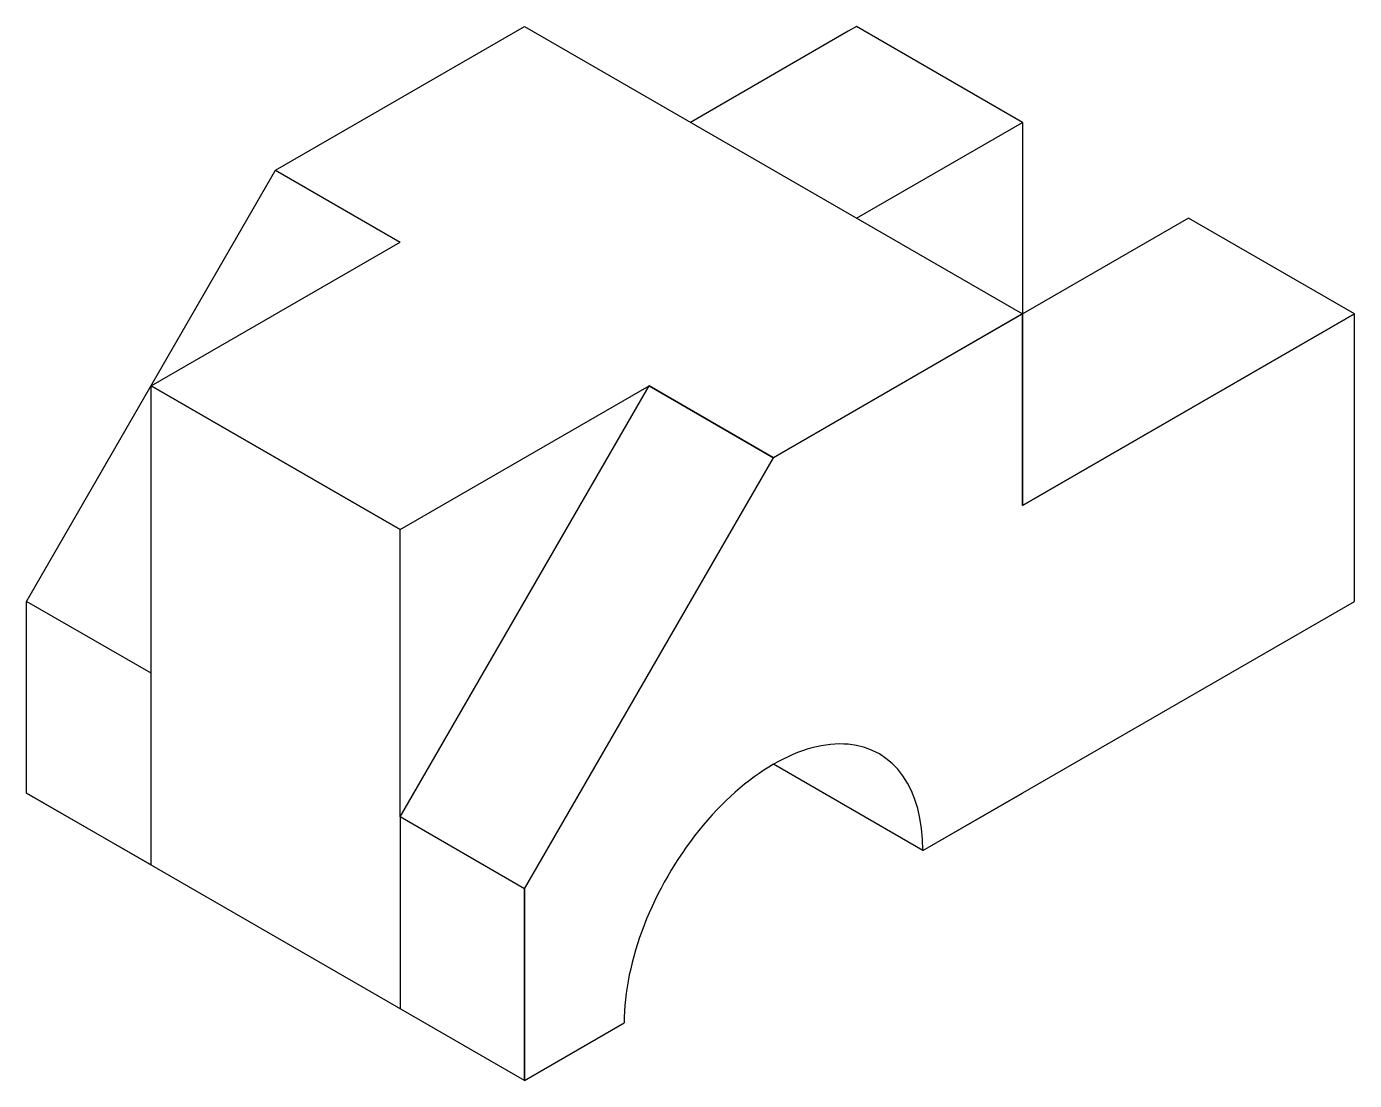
# Model space of a CAD drawing. Header units: millimetres. Extents: x 55 to 193, y 350 to 460.
import ezdxf

# ---------------------------------------------------------------- set-up
doc = ezdxf.new("R2010")
doc.units = ezdxf.units.MM

msp = doc.modelspace()

# ---------------------------------------------------------------- linework, layer by layer
for p, q in [((80.71, 444.69), (106.7, 459.69)), ((106.7, 459.69), (158.66, 429.69)), ((140.47, 459.19), (124.02, 449.69)), ((141.34, 459.69), (140.47, 459.19)), ((158.66, 449.69), (141.34, 459.69)), ((158.66, 449.69), (150, 454.69)), ((141.34, 439.69), (158.66, 449.69)), ((158.66, 449.69), (158.66, 429.69)), ((54.73, 399.69), (80.71, 444.69)), ((80.71, 444.69), (93.71, 437.19)), ((80.71, 444.69), (93.71, 437.19)), ((175.98, 439.69), (150, 424.69)), ((193.3, 429.69), (175.98, 439.69)), ((193.3, 429.69), (175.98, 439.69)), ((193.3, 429.69), (175.98, 439.69)), ((193.3, 429.69), (175.98, 439.69)), ((67.72, 422.19), (93.71, 437.19)), ((158.66, 429.69), (132.68, 414.69)), ((193.3, 429.69), (158.66, 409.69)), ((158.66, 409.69), (158.66, 429.69)), ((158.66, 429.69), (158.66, 409.69)), ((158.66, 409.69), (193.3, 429.69)), ((193.3, 399.69), (193.3, 429.69)), ((67.72, 422.19), (93.71, 407.19)), ((93.71, 407.19), (67.72, 422.19)), ((67.72, 392.19), (67.72, 422.19)), ((67.72, 422.19), (93.71, 407.19)), ((93.71, 377.19), (119.69, 422.19)), ((93.71, 407.19), (119.69, 422.19)), ((132.68, 414.69), (119.69, 422.19)), ((119.69, 422.19), (132.68, 414.69)), ((106.7, 369.69), (132.68, 414.69)), ((93.71, 377.19), (93.71, 407.19)), ((54.73, 379.69), (54.73, 399.69)), ((67.72, 392.19), (54.73, 399.69)), ((106.7, 399.69), (106.7, 399.69)), ((148.26, 373.69), (193.3, 399.69)), ((67.72, 372.19), (67.72, 392.19)), ((148.26, 373.69), (132.68, 382.69)), ((106.7, 349.69), (54.73, 379.69)), ((54.73, 379.69), (67.72, 372.19)), ((148.26, 373.69), (158.66, 379.69)), ((106.7, 369.69), (93.71, 377.19)), ((93.71, 377.19), (93.71, 357.19)), ((106.7, 369.69), (106.7, 349.69)), ((106.7, 349.69), (106.7, 369.69)), ((106.7, 349.69), (117.09, 355.69)), ((106.7, 349.69), (117.09, 355.69))]:
    msp.add_line(p, q)
msp.add_ellipse((132.68, 364.69), major_axis=(-11.02, -19.09), ratio=0.57735, start_param=2.356194, end_param=5.497787)

doc.saveas('drawing.dxf')
